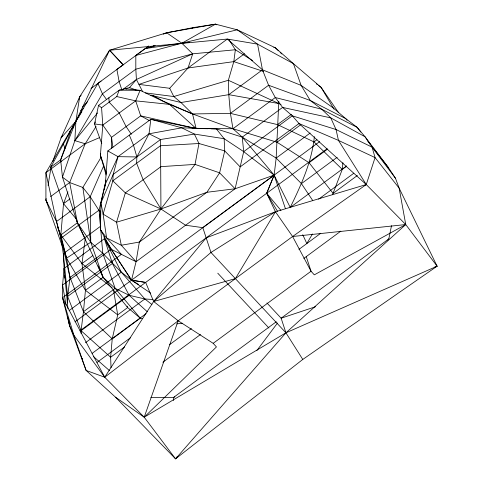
<?xml version="1.0" encoding="UTF-8"?>
<svg xmlns="http://www.w3.org/2000/svg" width="483" height="483" viewBox="0 0 483 483"><rect width="100%" height="100%" fill="white"/><g stroke="black" fill="none" stroke-linecap="round" stroke-linejoin="round"><path stroke-width="0.72" d="M155.291 45.71L145.226 48.566L135.82 55.448L135.814 69.202L136.411 79.496L142.473 91.341M121.939 90.152L119.114 81.5L116.88 69.401L123.159 64.825L109.538 50.244L227.33 39.051L262.468 69.824L301.126 85.388L333.143 107.854L345.665 118.564L357.136 127.343L365.039 136.767L388.543 167.788L395.474 178.251L399.163 188.177L437.097 266.187L302.775 359.437L175.552 458.85L115.473 397.153L86.113 370.443L69.618 325.79L62.542 297.721L62.573 285.055L64.076 268.379L63.303 253.696L60.906 238.24L56.493 221.558L45.903 172.697L97.934 83.354L101.08 81.09M109.538 50.244L166.659 32.778L193.23 27.591L215.496 24.15L237.201 29.807L257.548 44.134L262.468 69.824L268.59 85.256L310.255 100.488L321.75 109.243L330.752 117.864L365.039 136.767L372.067 147.158L375.068 157.591L399.163 188.177L405.744 224.553L314.3 274.851L311.04 271.241L292.595 236.501L275.461 211.759L266.688 193.266L274.139 175.13L276.161 158.074L278.824 101.327M142.479 318.641L140.287 318.188L127.663 307.55L103.084 277.327L77.383 222.772L62.446 177.122L74.853 140.644L75.903 121.275L79.641 96.878L109.544 50.232L123.159 64.825M67.246 302.956L67.626 296.435L70.029 277.447L66.539 258.194L60.834 234.967L57.616 227.433M101.786 143.723L94.535 123.92L98.544 105.379L119.216 90.152L125.103 88.709L140.118 90.345L169.515 104.364L192.524 113.946L232.957 128.726L242.249 137.136L274.139 175.13L290.247 207.43C301.144 185.031 311.885 161.702 314.355 136.647M208.107 128.726L196.128 128.508L150.829 119.271L107.836 150.944L105.336 184.108L104.437 189.3M98.544 105.379L101.575 107.739L102.794 125.079L100.404 155.272L106.127 175.021M112.128 287.886L81.965 263.561L60.834 234.967L63.527 203.657L67.94 191.854M81.114 333.572L81.084 330.686L83.45 311.722L85.443 290.319L81.965 263.561L85.28 238.463M342.924 162.729L342.278 169.394L332.497 194.746M202.836 227.656L185.581 225.241L160.936 208.994L143.149 179.761L136.623 163.278L136.87 156.951L149.03 133.803L150.829 119.271L181.741 127.826L194.389 134.081L224.136 138.699L243.698 151.632L274.139 175.13L285.387 208.565M357.372 175.498L333.107 193.375L309.078 162.741L276.994 142.213L232.957 128.726L230.421 113.372L228.767 94.656L228.362 80.275L233.808 61.625L235.354 49.755L228.93 39.612M62.011 245.424L45.921 200.028L46.139 198.561M48.083 185.406L51.27 165.735M138.585 284.511L131.527 280.188L136.055 261.72L139.339 242.068L160.936 208.994L195.035 164.395L198.96 143.505L194.389 134.081L160.543 139.515L113.203 174.387L100.917 202.932L100.506 229.769L111.187 249.246L131.527 280.188L150.702 293.151M100.718 210.805L100.078 214.518L100.506 229.769L106.598 237.926L121.396 254.366L62.542 297.721L73.893 335.28L86.113 370.443L104.72 377.217L144.206 417.209L175.552 458.85L176.609 457.775M79.23 99.063L79.641 96.878L81.138 95.187M387.867 240.051L388.809 238.886L391.508 225.658M100.736 153.817L100.404 155.272L106.556 173.494M104.014 236.477L104.406 238.668L111.187 249.246L136.055 261.72L235.1 188.762L243.698 151.632L242.249 137.136L282.585 107.425L330.752 117.864L336.047 129.529L338.45 140.402L366.265 184.554L405.744 224.553L437.097 266.187L434.398 267.516M100.675 228.743L99.081 210.123L106.055 180.068M312.664 200.445L301.434 183.625L276.161 158.074L242.249 137.136L216.342 128.876L181.741 127.826L149.03 133.803L118.015 156.655L113.203 174.387L112.811 180.829L103.108 214.12L106.598 237.926L121.299 245.249L136.055 261.72M263.458 71.399L233.808 61.625L188.038 67.994L138.923 84.398L169.696 88.28L188.038 67.994L192.711 53.824L181.837 43.241L166.659 32.778L163.212 34.19M52.738 161.564L61.045 137.921L79.641 96.878M100.464 212.731L90.194 196.732L82.847 187.464L69.667 182.538L62.446 177.122L60.653 159.855L70.923 130.645L69.757 131.503M150.98 95.079L153.835 95.972L163.218 101.164L192.524 113.946L230.421 113.372L268.59 85.256L275.292 97.542L282.585 107.425L292.306 115.823L299.019 123.527L338.45 140.402L375.068 157.591L366.265 184.554L292.595 236.501L178.185 320.778L144.206 417.209L115.473 397.153M101.575 107.739L116.735 96.57L119.216 90.152L140.118 90.345L135.687 100.85L102.794 125.079L94.535 123.92L95.429 121.909M76.785 219.656L63.527 203.657L50.781 167.13L60.653 159.855L75.903 121.275L109.544 50.232M50.673 196.527L69.667 182.538L85.195 143.753L96.063 126.54M277.514 211.331L266.688 193.266L274.151 175.051M111.018 367.648L110.631 357.257L112.231 338.855L140.287 318.188L115.147 288.375L103.084 277.327L90.75 242.243L90.194 196.732L103.591 166.007M129.335 135.107L133.519 145.232L136.87 156.945L118.015 156.655L105.336 184.108L100.917 202.932L103.108 214.12L116.542 222.222L121.299 245.249L139.339 242.068L206.923 192.282L219.62 172.823L224.728 150.907L224.136 138.699L216.342 128.876L211.101 128.78M50.781 167.13L75.903 121.275L81.893 111.712M99.583 137.601L85.195 143.753L74.853 140.644L102.408 93.805L135.814 69.202L192.711 53.824L235.354 49.755L252.603 60.586M312.483 233.953L306.82 243.553L302.756 234.696M101.176 157.18L82.847 187.464L90.75 242.243L102.788 253.315L121.281 272.164L144.846 298.971L151.916 304.501M72.486 128.073L73.664 126.141M62.627 135.427L61.045 137.921L75.903 121.275M177.358 456.447L175.552 458.85L285.93 332.817L405.744 224.553L292.595 236.501M256.769 350.658L277.526 323.006M74.853 140.644L97.554 112.925M126.54 89.071L125.103 88.709L129.547 87.592L136.411 79.496L192.711 53.824M82.593 106.997L87.701 101.49M434.948 266.906L437.097 266.187L285.93 332.817L144.206 417.209L216.444 346.933L213.184 343.328L178.185 320.778L104.72 377.217L73.893 335.28L69.618 325.79L67.614 316.613M90.955 88.546L148.8 45.939M165.47 33.659L166.659 32.778L215.496 24.15L216.825 24.814M80.697 110.492L83.716 108.264M122.543 89.705L136.411 79.496M85.195 143.753L45.903 172.697L45.921 200.028L47.678 204.14M188.038 67.994L227.33 39.051L257.548 44.134L293.423 63.635L321.123 87.393L338.571 112.648M233.808 61.625L244.495 53.752M63.527 203.657L70.029 198.869M99.081 210.123L60.906 238.24L70.029 277.447L83.45 311.722L112.231 338.855L117.719 314.874L85.443 290.319L66.539 258.194L56.493 221.558L90.194 196.732M150.962 95.248L180.968 102.517L228.767 94.656L262.468 69.824M60.834 234.967L77.383 222.772L69.667 182.538M100.802 226.074L63.303 253.696L67.626 296.435L81.084 330.686L110.631 357.257L124.584 346.975M64.342 272.859L64.076 268.379L104.406 238.668L131.527 280.188L145.661 282.422L153.654 301.483L178.185 320.778M81.965 263.561L92.833 255.555M70.029 277.447L102.788 253.315L100.808 230.228M230.421 113.372L277.496 124.62L291.448 114.344M111.187 249.246L62.573 285.055L66.032 305.051M243.698 151.632L292.306 115.823L336.047 129.529L372.067 147.158L395.474 178.251M67.626 296.435L112.388 263.464L112.02 261.231M276.994 142.213L300.583 124.831M85.443 290.319L103.084 277.327L98.115 265.879M69.117 310.593L121.281 272.164L131.527 280.188M276.161 158.074L310.128 133.054M83.45 311.722L115.147 288.375L129.142 295.288L144.846 298.971L153.057 299.508M277.496 124.62L313.974 141.911L316.963 139.708M75.082 321.763L319.661 141.597M79.924 330.843L326.991 148.842M81.084 330.686L129.142 295.288L147.46 311.885M309.078 162.741L327.697 149.024M85.479 342.701L144.846 298.971M301.434 183.625L337.176 157.295M92.132 353.369L146.071 313.636M290.247 207.43L346.613 165.911M346.456 166.315L342.278 169.394L313.974 141.911M97.047 362.395L130.44 337.792M318.599 199.189L353.816 173.246M364.9 185.206L366.108 184.313M169.557 344.669L191.413 328.567M298.923 249.373L320.784 233.265M162.837 362.262L200.493 334.526M303.831 258.405L340.859 231.122M213.184 343.328L311.04 271.241L306.246 256.624M276.294 321.763L173.463 397.515L150.865 397.376M388.809 238.886L281.136 318.2L285.93 332.817L302.775 359.437M274.109 175.154L202.812 227.596L210.968 252.458L285.93 332.817M151.421 47.213L153.932 45.631M135.82 55.448L181.837 43.241L215.496 24.15M191.866 28.201L193.23 27.591M174.852 396.941L173.463 397.515L173.56 400.51M235.1 188.762L219.62 172.823L195.035 164.395L160.954 166.641L125.345 192.874L116.542 222.222L160.936 208.994L206.923 192.282L235.1 188.762L274.139 175.13M315.477 306.747L281.136 318.2L266.942 302.986M145.226 48.566L181.837 43.241L237.201 29.807L275.232 47.708L293.423 63.635L301.126 85.388L310.255 100.488L345.665 118.564L347.09 120.303M181.837 43.241L185.569 42.733M187.06 42.534L189.294 42.232M176.663 323.864L182.592 323.272M189.463 127.554L196.128 128.508L232.957 128.726L275.292 97.542L321.75 109.243L357.136 127.343L360.813 132.07M116.735 96.57L135.687 100.85L169.515 104.364L196.128 128.508L192.524 113.946L180.968 102.517L173.802 96.54L169.696 88.28M145.365 92.893L173.802 96.54L228.362 80.275L281.021 104.539M131.479 280.146L145.661 282.422M228.767 94.656L278.993 103.579M273.776 47.388L275.232 47.708L278.498 50.83M196.128 128.508L140.698 115.854L111.537 137.335L111.682 148.529M129.547 87.592L136.333 90.098M149.03 133.803L160.543 139.515L160.936 208.994L125.345 192.874L112.811 180.829L160.434 145.751L198.96 143.505L224.728 150.907L240.166 166.876L299.019 123.527L366.265 184.554L275.461 211.759L206.175 237.841L153.654 301.483L104.72 377.217L62.542 297.721M149.162 120.466L140.698 115.854L135.687 100.85M107.836 150.944L118.015 156.655M316.329 83.813L317.53 84.706M318.726 85.6L321.123 87.393L333.958 109.116M93.666 356.732L109.484 370.612M280.128 52.387L281.758 53.945M217.773 273.203L268.916 328.023M266.688 193.266L280.913 210.389M367.243 140.342L370.461 144.477M373.22 148.021L380.574 157.476M381.033 158.068L388.543 167.788M106.64 99.637L102.408 93.805L97.934 83.354M102.794 125.079L111.537 137.335L112.907 147.393M76.429 218.455L77.383 222.772L90.75 242.243L66.539 258.194L65.03 253.937M131.31 134.256L126.117 126.594L119.241 112.968L109.152 102.154L108.88 97.765M78.131 116.065L78.964 117.297M129.142 295.288L112.388 263.464L104.406 238.668L121.281 272.164M77.383 222.772L84.404 236.924M45.921 200.028L56.493 221.558M127.095 306.192L127.663 307.55L117.719 314.874L113.408 289.546M63.188 143.548L65.06 148.474M102.788 253.315L115.147 288.375M60.653 159.855L61.075 161.274M68.725 320.603L69.618 325.79L69.474 324.298M64.076 268.379L67.964 308.643M82.255 358.308L82.436 360.511M64.474 275.093L64.65 278.075M275.461 211.759L235.39 278.637L153.654 301.483L210.968 252.458L275.461 211.759"/></g></svg>
